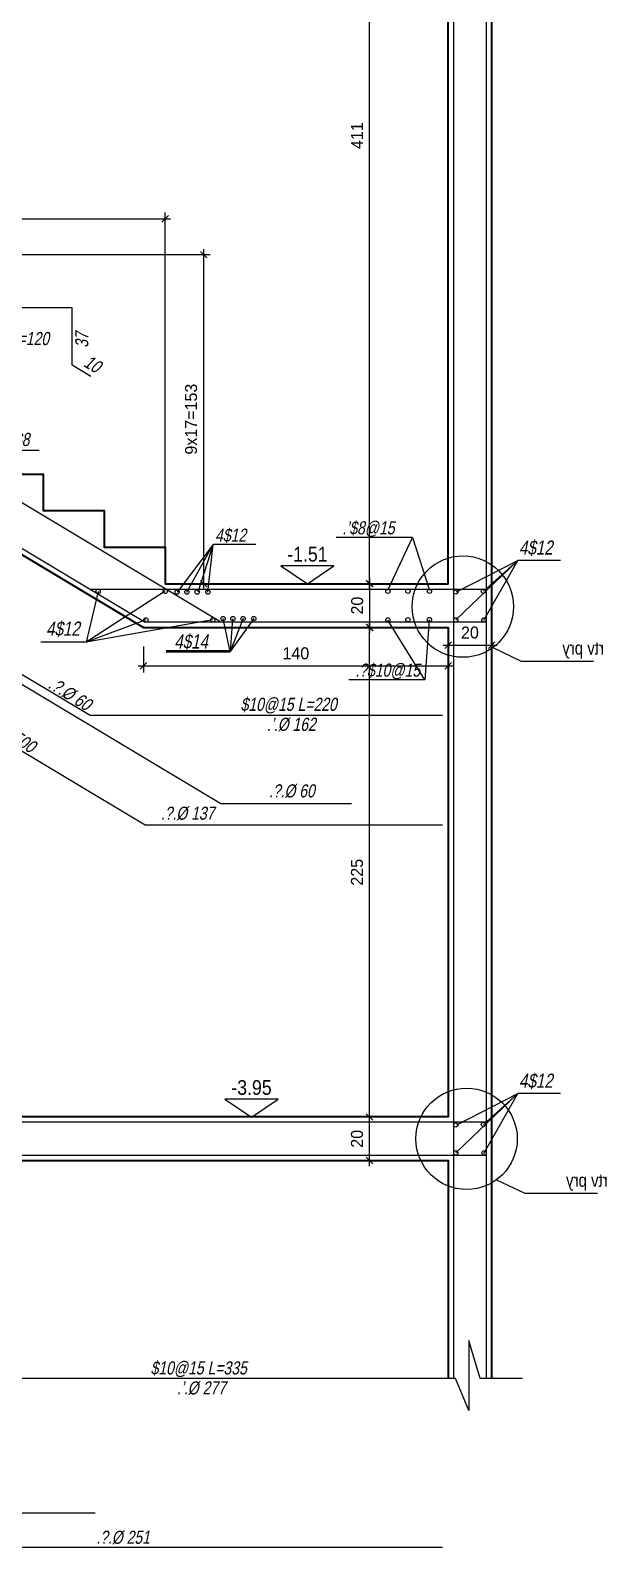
# Model space of a CAD drawing. Header units: inches. Extents: x -5298 to 11252, y 8210 to 22495.
# Drawn here: x 6994 to 7259, y 15013 to 15709 of the extents above; entities that cross this region are included whole.
import ezdxf
from ezdxf.enums import TextEntityAlignment as Align

# ---------------------------------------------------------------- set-up
doc = ezdxf.new("R2010")
doc.units = ezdxf.units.IN
doc.header["$LTSCALE"] = 11
doc.header["$MEASUREMENT"] = 0
doc.layers.get('Defpoints').update_dxf_attribs({"color": 40})
for name, color, linetype in [('BAR', 6, 'Continuous'), ('break', 1, 'Continuous'), ('C-TEXT3', 3, 'Continuous'), ('dim-50-v', 2, 'Continuous'), ('DIM_50', 3, 'Continuous'), ('iron-txt', 3, 'Continuous'), ('IRON6', 6, 'Continuous'), ('otm-text', 1, 'Continuous'), ('P-lines', 3, 'Continuous'), ('STAM', 1, 'Continuous'), ('TEXT3', 3, 'Continuous')]:
    doc.layers.add(name, color=color, linetype=linetype)
doc.layers.add('W', color=1, linetype='Continuous', lineweight=50)
doc.layers.add('W-Conc', color=3, linetype='Continuous', lineweight=40)
doc.styles.add('danmm', font='danmm.shx', dxfattribs={"width": 0.9})
doc.styles.add('HEBREW', font='hebtxt-weld.shx', dxfattribs={"width": 0.8, "oblique": 12})
doc.styles.add('HEBTXT', font='hebtxt-weld.shx')
doc.styles.add('ROMANS', font='romans')
doc.styles.add('tecno', font='techno_m')
doc.dimstyles.new('25', dxfattribs={"dimtxt": 5.5, "dimasz": 3, "dimexe": 3, "dimexo": 6, "dimgap": 3, "dimtad": 1, "dimdec": 0, "dimrnd": 0.5, "dimdsep": 46, "dimtxsty": 'HEBTXT', "dimblk1": 'OBLIQUE', "dimblk2": 'OBLIQUE', "dimsah": 1, "dimcen": 1, "dimdle": 2.5, "dimclre": 9, "dimclrt": 3, "dimadec": 0, "dimazin": 0, "dimtfac": 1, "dimtdec": 0, "dimtix": 1, "dimtmove": 2, "dimatfit": 3, "dimldrblk": 'OBLIQUE', "dimfxl": 1, "dimtolj": 1, "dimarcsym": 0})

# ---------------------------------------------------------------- blocks, each defined once
blk = doc.blocks.new('MF1')
blk.add_lwpolyline([(30, 20), (0, 0), (-30, 20)], close=True)
at = {"style": 'ROMANS'}
blk.add_attdef('0', text='', height=6, dxfattribs=at).set_placement((0, 25), align=Align.CENTER)
blk = doc.blocks.new('_OBLIQUE')
at = {"color": 0, "linetype": 'ByBlock'}
blk.add_line((-0.5, -0.5), (0.5, 0.5), dxfattribs=at)
blk = doc.blocks.new('*D848')
at = {"layer": 'Defpoints', "color": 0, "ltscale": 5, "transparency": 16777216}
for p in [(7147.6, 15210.97, 0.01), (7150.15, 15210.97), (7147.6, 15190.97, 0.01)]:
    blk.add_point(p, dxfattribs=at)
at = {"layer": 'dim-50-v', "color": 0, "lineweight": -2, "ltscale": 5, "transparency": 16777216}
blk.add_line((7150.15, 15188.47), (7150.15, 15213.47), dxfattribs=at)
at = {"layer": 'dim-50-v', "color": 9, "lineweight": -2, "ltscale": 5, "transparency": 16777216}
for p, q in [((7153.6, 15210.97), (7153.15, 15210.97)), ((7153.6, 15190.97), (7153.15, 15190.97))]:
    blk.add_line(p, q, dxfattribs=at)
at = {"layer": 'dim-50-v', "color": 0, "lineweight": -2, "ltscale": 5, "transparency": 16777216, "xscale": 3, "yscale": 3, "zscale": 3}
for p, rotation in [((7150.15, 15210.97), 90), ((7150.15, 15190.97), 270)]:
    blk.add_blockref('_OBLIQUE', p, dxfattribs=dict(at, rotation=rotation))
at = {"layer": 'dim-50-v', "color": 3, "ltscale": 5, "transparency": 16777216, "insert": (7144.4, 15200.97), "char_height": 5.5, "attachment_point": 5, "rotation": 90, "style": 'HEBTXT'}
blk.add_mtext('\\A1;20', dxfattribs=at)
blk = doc.blocks.new('*D849')
at = {"layer": 'Defpoints', "color": 0, "ltscale": 5, "transparency": 16777216}
for p in [(7150.15, 15435.45), (7155.13, 15435.45, 0.01), (7147.6, 15210.97, 0.01)]:
    blk.add_point(p, dxfattribs=at)
at = {"layer": 'dim-50-v', "color": 9, "lineweight": -2, "ltscale": 5, "transparency": 16777216}
for p, q in [((7149.13, 15435.45), (7147.15, 15435.45)), ((7153.6, 15210.97), (7153.15, 15210.97))]:
    blk.add_line(p, q, dxfattribs=at)
at = {"layer": 'dim-50-v', "color": 0, "lineweight": -2, "ltscale": 5, "transparency": 16777216}
blk.add_line((7150.15, 15208.47), (7150.15, 15437.95), dxfattribs=at)
at = {"layer": 'dim-50-v', "color": 0, "lineweight": -2, "ltscale": 5, "transparency": 16777216, "xscale": 3, "yscale": 3, "zscale": 3}
for p, rotation in [((7150.15, 15435.45), 90), ((7150.15, 15210.97), 270)]:
    blk.add_blockref('_OBLIQUE', p, dxfattribs=dict(at, rotation=rotation))
at = {"layer": 'dim-50-v', "color": 3, "ltscale": 5, "transparency": 16777216, "insert": (7144.4, 15323.21), "char_height": 5.5, "attachment_point": 5, "rotation": 90, "style": 'HEBTXT'}
blk.add_mtext('\\A1;225', dxfattribs=at)
blk = doc.blocks.new('*D806')
at = {"layer": 'Defpoints', "color": 0, "ltscale": 5, "transparency": 16777216}
for p in [(7121.63, 15455.54, 0.01), (7150.23, 15455.54), (7155.13, 15435.45, 0.01)]:
    blk.add_point(p, dxfattribs=at)
at = {"layer": 'dim-50-v', "color": 9, "lineweight": -2, "ltscale": 5, "transparency": 16777216}
for p, q in [((7127.63, 15455.54), (7153.23, 15455.54)), ((7149.13, 15435.45), (7147.23, 15435.45))]:
    blk.add_line(p, q, dxfattribs=at)
at = {"layer": 'dim-50-v', "color": 0, "lineweight": -2, "ltscale": 5, "transparency": 16777216}
blk.add_line((7150.23, 15432.95), (7150.23, 15458.04), dxfattribs=at)
at = {"layer": 'dim-50-v', "color": 0, "lineweight": -2, "ltscale": 5, "transparency": 16777216, "xscale": 3, "yscale": 3, "zscale": 3}
for p, rotation in [((7150.23, 15455.54), 90), ((7150.23, 15435.45), 270)]:
    blk.add_blockref('_OBLIQUE', p, dxfattribs=dict(at, rotation=rotation))
at = {"layer": 'dim-50-v', "color": 3, "ltscale": 5, "transparency": 16777216, "insert": (7144.48, 15445.5), "char_height": 5.5, "attachment_point": 5, "rotation": 90, "style": 'HEBTXT'}
blk.add_mtext('\\A1;20', dxfattribs=at)
blk = doc.blocks.new('*D807')
at = {"layer": 'Defpoints', "color": 0, "ltscale": 5, "transparency": 16777216}
for p in [(7150.15, 15866.47, 0.01), (7150.15, 15866.47), (7121.63, 15455.54, 0.01)]:
    blk.add_point(p, dxfattribs=at)
at = {"layer": 'dim-50-v', "color": 0, "lineweight": -2, "ltscale": 5, "transparency": 16777216}
blk.add_line((7150.15, 15453.04), (7150.15, 15868.97), dxfattribs=at)
at = {"layer": 'dim-50-v', "color": 9, "lineweight": -2, "ltscale": 5, "transparency": 16777216}
for p, q in [((7156.15, 15866.47), (7153.15, 15866.47)), ((7127.63, 15455.54), (7153.15, 15455.54))]:
    blk.add_line(p, q, dxfattribs=at)
at = {"layer": 'dim-50-v', "color": 0, "lineweight": -2, "ltscale": 5, "transparency": 16777216, "xscale": 3, "yscale": 3, "zscale": 3}
for p, rotation in [((7150.15, 15866.47), 90), ((7150.15, 15455.54), 270)]:
    blk.add_blockref('_OBLIQUE', p, dxfattribs=dict(at, rotation=rotation))
at = {"layer": 'dim-50-v', "color": 3, "ltscale": 5, "transparency": 16777216, "insert": (7144.4, 15661.01), "char_height": 5.5, "attachment_point": 5, "rotation": 90, "style": 'HEBTXT'}
blk.add_mtext('\\A1;411', dxfattribs=at)
blk = doc.blocks.new('*D818')
at = {"layer": 'Defpoints', "color": 0, "ltscale": 5, "transparency": 16777216}
for p in [(7056.33, 15622.86), (6804.33, 15606.47, 0.01), (7056.33, 15455.54, 0.01)]:
    blk.add_point(p, dxfattribs=at)
at = {"layer": 'dim-50-v', "color": 0, "lineweight": -2, "ltscale": 5, "transparency": 16777216}
blk.add_line((6801.83, 15622.86), (7058.83, 15622.86), dxfattribs=at)
at = {"layer": 'dim-50-v', "color": 9, "lineweight": -2, "ltscale": 5, "transparency": 16777216}
for p, q in [((6804.33, 15612.47), (6804.33, 15625.86)), ((7056.33, 15461.54), (7056.33, 15625.86))]:
    blk.add_line(p, q, dxfattribs=at)
at = {"layer": 'dim-50-v', "color": 0, "lineweight": -2, "ltscale": 5, "transparency": 16777216, "xscale": 3, "yscale": 3, "zscale": 3, "rotation": 180}
blk.add_blockref('_OBLIQUE', (6804.33, 15622.86), dxfattribs=at)
at = {"layer": 'dim-50-v', "color": 0, "lineweight": -2, "ltscale": 5, "transparency": 16777216, "xscale": 3, "yscale": 3, "zscale": 3}
blk.add_blockref('_OBLIQUE', (7056.33, 15622.86), dxfattribs=at)
at = {"layer": 'dim-50-v', "color": 3, "ltscale": 5, "transparency": 16777216, "insert": (6930.33, 15628.61), "char_height": 5.5, "attachment_point": 5, "style": 'HEBTXT'}
blk.add_mtext('\\A1;9x28=252', dxfattribs=at)
blk = doc.blocks.new('*D820')
at = {"layer": 'Defpoints', "color": 0, "ltscale": 5, "transparency": 16777216}
for p in [(6832.33, 15606.47, 0.01), (7056.33, 15455.54, 0.01), (7073.99, 15455.54)]:
    blk.add_point(p, dxfattribs=at)
at = {"layer": 'dim-50-v', "color": 0, "lineweight": -2, "ltscale": 5, "transparency": 16777216}
blk.add_line((7073.99, 15608.97), (7073.99, 15453.04), dxfattribs=at)
at = {"layer": 'dim-50-v', "color": 9, "lineweight": -2, "ltscale": 5, "transparency": 16777216}
for p, q in [((6838.33, 15606.47), (7076.99, 15606.47)), ((7062.33, 15455.54), (7076.99, 15455.54))]:
    blk.add_line(p, q, dxfattribs=at)
at = {"layer": 'dim-50-v', "color": 0, "lineweight": -2, "ltscale": 5, "transparency": 16777216, "xscale": 3, "yscale": 3, "zscale": 3}
for p, rotation in [((7073.99, 15606.47), 90), ((7073.99, 15455.54), 270)]:
    blk.add_blockref('_OBLIQUE', p, dxfattribs=dict(at, rotation=rotation))
at = {"layer": 'dim-50-v', "color": 3, "ltscale": 5, "transparency": 16777216, "insert": (7068.24, 15531.01), "char_height": 5.5, "attachment_point": 5, "rotation": 90, "style": 'HEBTXT'}
blk.add_mtext('\\A1;9x17=153', dxfattribs=at)
blk = doc.blocks.new('*D801')
at = {"layer": 'Defpoints', "color": 0, "ltscale": 5, "transparency": 16777216}
for p in [(7046.43, 15432.76, 0.01), (7186.22, 15432.76, 0.01), (7186.22, 15417.84)]:
    blk.add_point(p, dxfattribs=at)
at = {"layer": 'dim-50-v', "color": 9, "lineweight": -2, "ltscale": 5, "transparency": 16777216}
for p, q in [((7046.43, 15426.76), (7046.43, 15414.84)), ((7186.22, 15426.76), (7186.22, 15414.84))]:
    blk.add_line(p, q, dxfattribs=at)
at = {"layer": 'dim-50-v', "color": 0, "lineweight": -2, "ltscale": 5, "transparency": 16777216}
blk.add_line((7043.93, 15417.84), (7188.72, 15417.84), dxfattribs=at)
at = {"layer": 'dim-50-v', "color": 0, "lineweight": -2, "ltscale": 5, "transparency": 16777216, "xscale": 3, "yscale": 3, "zscale": 3, "rotation": 180}
blk.add_blockref('_OBLIQUE', (7046.43, 15417.84), dxfattribs=at)
at = {"layer": 'dim-50-v', "color": 0, "lineweight": -2, "ltscale": 5, "transparency": 16777216, "xscale": 3, "yscale": 3, "zscale": 3}
blk.add_blockref('_OBLIQUE', (7186.22, 15417.84), dxfattribs=at)
at = {"layer": 'dim-50-v', "color": 3, "ltscale": 5, "transparency": 16777216, "insert": (7116.33, 15423.59), "char_height": 5.5, "attachment_point": 5, "style": 'HEBTXT'}
blk.add_mtext('\\A1;140', dxfattribs=at)
blk = doc.blocks.new('*D832')
at = {"layer": 'Defpoints', "color": 0, "linetype": 'Continuous', "transparency": 16777216}
for p in [(7186.22, 15432.76, 0.01), (7206.22, 15433.81, 0.06), (7206.22, 15427.36)]:
    blk.add_point(p, dxfattribs=at)
at = {"layer": 'dim-50-v', "color": 9, "linetype": 'Continuous', "lineweight": -2, "transparency": 16777216}
for p, q in [((7206.22, 15427.81), (7206.22, 15424.36)), ((7186.22, 15426.76), (7186.22, 15424.36))]:
    blk.add_line(p, q, dxfattribs=at)
at = {"layer": 'dim-50-v', "color": 0, "linetype": 'Continuous', "lineweight": -2, "transparency": 16777216}
blk.add_line((7183.72, 15427.36), (7208.72, 15427.36), dxfattribs=at)
at = {"layer": 'dim-50-v', "color": 0, "linetype": 'Continuous', "lineweight": -2, "transparency": 16777216, "xscale": 3, "yscale": 3, "zscale": 3, "rotation": 180}
blk.add_blockref('_OBLIQUE', (7186.22, 15427.36), dxfattribs=at)
at = {"layer": 'dim-50-v', "color": 0, "linetype": 'Continuous', "lineweight": -2, "transparency": 16777216, "xscale": 3, "yscale": 3, "zscale": 3}
blk.add_blockref('_OBLIQUE', (7206.22, 15427.36), dxfattribs=at)
at = {"layer": 'dim-50-v', "color": 3, "linetype": 'Continuous', "transparency": 16777216, "insert": (7196.22, 15433.11), "char_height": 5.5, "attachment_point": 5, "style": 'HEBTXT'}
blk.add_mtext('\\A1;20', dxfattribs=at)

msp = doc.modelspace()

# ---------------------------------------------------------------- linework, layer by layer
at = {"color": 2, "elevation": -0.32}
for points in [[(7206.68, 15426.24), (7219.76, 15420.04), (7253, 15420.04)], [(7208.4, 15182.18), (7221.47, 15175.98), (7254.72, 15175.98)]]:
    msp.add_lwpolyline(points, dxfattribs=at)
at = {"color": 2}
for centre in [(7192.98, 15445.03, -0.31), (7194.7, 15200.96, -0.31)]:
    msp.add_circle(centre, 23.25, dxfattribs=at)
at = {"layer": 'BAR', "linetype": 'Continuous'}
for points, elevation in [([(7203.72, 16703.08), (7203.72, 15090.97)], -0.25), ([(7188.7, 15883.97), (7188.7, 15090.97)], -0.3), ([(6786.31, 15593.99), (7047.11, 15437.95)], -0.31), ([(7081.84, 15437.95), (6821.3, 15593.99)], -0.3), ([(7022.16, 15550.56), (7013.63, 15555.77), (7013.63, 15582.1), (6970.52, 15582.1), (6961.98, 15587.31)], -0.31), ([(7021.89, 15453.04), (7203.72, 15453.04)], -0.3), ([(7203.72, 15437.95), (7047.11, 15437.95)], -0.31), ([(7203.72, 15208.6), (6678.72, 15208.6)], -0.31), ([(6678.72, 15193.46), (7203.72, 15193.46)], -0.31)]:
    msp.add_lwpolyline(points, dxfattribs=dict(at, elevation=elevation))
at = {"layer": 'BAR'}
for points, elevation in [([(6698.72, 15510.72), (6821.3, 15510.72), (7081.84, 15354.68), (7141.84, 15354.68)], -0.3), ([(7183.7, 15344.87), (7047.11, 15344.87), (6786.32, 15500.92), (6726.32, 15500.92)], -0.31), ([(7183.7, 15395.1), (7021.89, 15395.1), (6970.4, 15425.9)], -0.31), ([(6698.72, 15138.38), (6782.9, 15138.38), (6964.28, 15029.45), (7024.28, 15029.45)], -0.3), ([(7183.7, 15013.46), (6932.37, 15013.46), (6750.52, 15122.39), (6698.72, 15122.39)], -0.31), ([(7183.7, 15091.09), (6907.1, 15091.09), (6855.63, 15121.92)], -0.25)]:
    msp.add_lwpolyline(points, dxfattribs=dict(at, elevation=elevation))
at = {"layer": 'break', "elevation": -0.25}
msp.add_lwpolyline([(7220.31, 15090.97), (7200.85, 15090.97), (7195.67, 15108.39), (7195.67, 15076.29), (7189.55, 15090.97), (7169.16, 15090.97)], dxfattribs=at)
at = {"layer": 'IRON6'}
for centre in [(7025.57, 15451.99, -0.31), (7056.36, 15452.05, -0.3), (7061.81, 15451.7, -0.29), (7066.32, 15451.7, -0.29), (7071.02, 15451.7, -0.29), (7075.93, 15451.7, -0.29), (7158.57, 15452.11, -0.2), (7167.78, 15452.13, -0.2), (7177.65, 15452.06, -0.2), (7189.68, 15451.81, 0), (7202.4, 15452.09, -0.31), (7047.48, 15438.95, -0.31), (7078.2, 15438.95, -0.31), (7082.9, 15439.55, -0.3), (7087.41, 15439.54, -0.3), (7092.11, 15439.54, -0.3), (7097.02, 15439.54, -0.31), (7158.57, 15438.95, -0.31), (7167.77, 15439, -0.31), (7177.65, 15439.06, -0.31), (7189.7, 15438.95, -0.31), (7202.66, 15438.95, -0.31), (7189.7, 15207.32, 0), (7202.42, 15207.6, -0.31), (7189.73, 15194.46, -0.31), (7202.69, 15194.46, -0.31)]:
    msp.add_circle(centre, 1, dxfattribs=at)
at = {"layer": 'STAM'}
for p, q in [((7169.89, 15476.71, -0.3), (7134.87, 15476.71, -0.3)), ((7189.7, 15438.95, -0.31), (7218.25, 15466.25, -0.31)), ((7190.11, 15451.79, 0), (7218.25, 15466.25, -0.31)), ((7202.4, 15452.09, -0.31), (7218.25, 15466.25, -0.31)), ((7202.56, 15438.79, -0.31), (7218.25, 15466.25, -0.31)), ((7237.83, 15466.25, -0.31), (7218.25, 15466.25, -0.31)), ((7056.36, 15452.05, -0.3), (7020.09, 15428.79, -0.31)), ((7025.57, 15451.99, -0.31), (7020.09, 15428.79, -0.31)), ((7078.2, 15438.95, -0.31), (7020.09, 15428.79, -0.31)), ((7047.48, 15438.95, -0.31), (7020.09, 15428.79, -0.31)), ((7020.09, 15428.79, -0.31), (6999.27, 15428.79, -0.31)), ((7175.45, 15411.45, -0.39), (7140.58, 15411.45, -0.39)), ((7189.73, 15194.46, -0.31), (7218.28, 15221.76, -0.31)), ((7190.14, 15207.3, 0), (7218.28, 15221.76, -0.31)), ((7202.42, 15207.6, -0.31), (7218.28, 15221.76, -0.31)), ((7202.59, 15194.3, -0.31), (7218.28, 15221.76, -0.31)), ((7237.86, 15221.76, -0.31), (7218.28, 15221.76, -0.31))]:
    msp.add_line(p, q, dxfattribs=at)
at = {"layer": 'STAM', "ltscale": 50}
for p, q in [((7158.57, 15452.59, -0.31), (7169.89, 15476.71, -0.3)), ((7169.89, 15476.71, -0.3), (7177.65, 15452.54, -0.31)), ((7175.45, 15411.45, -0.39), (7158.57, 15438.89, -0.31)), ((7177.49, 15438.93, -0.31), (7175.45, 15411.45, -0.39))]:
    msp.add_line(p, q, dxfattribs=at)
at = {"layer": 'STAM', "linetype": 'Continuous'}
for points, elevation in [([(6969.01, 15519.7), (6983.46, 15516.83), (6998.51, 15516.83)], -0.35), ([(7075.93, 15451.7), (7078.37, 15473.46), (7061.81, 15451.7)], -0.31), ([(7066.32, 15451.7), (7078.37, 15473.46), (7071.35, 15451.7)], -0.31), ([(7098.02, 15473.46), (7078.37, 15473.46)], -58220.63), ([(7092.11, 15439.54), (7086.16, 15424.39), (7082.9, 15439.55)], -0.33), ([(7097.02, 15439.54), (7086.16, 15424.39), (7082.9, 15439.55)], -0.33), ([(7087.28, 15439.46), (7086.16, 15424.39), (7082.9, 15439.55)], -0.33), ([(7097.02, 15439.54), (7086.16, 15424.39), (7082.9, 15439.55)], -0.33)]:
    msp.add_lwpolyline(points, dxfattribs=dict(at, elevation=elevation))
at = {"layer": 'W', "ltscale": 5, "elevation": -0.31}
msp.add_lwpolyline([(7086.16, 15424.39), (7056.82, 15424.39)], dxfattribs=at)
at = {"layer": 'W-Conc', "ltscale": 5}
for points, elevation in [([(7206.22, 15090.97), (7206.22, 16703.08)], -0.25), ([(6972.33, 15505.85), (7000.33, 15505.85), (7000.33, 15489.08), (7028.33, 15489.08), (7028.33, 15472.31), (7056.33, 15472.31), (7056.33, 15455.54), (7186.2, 15455.54), (7186.2, 15866.47)], -0.3), ([(6922.7, 15221.07), (6922.7, 15238.02), (6894.7, 15238.02), (6894.7, 15254.76), (6866.7, 15254.76), (6866.7, 15271.5), (6838.7, 15271.5), (6838.7, 15288.24), (6810.7, 15288.24), (6810.7, 15304.88), (6696.22, 15304.88), (6696.22, 15576.47), (6810.67, 15576.51), (7046.43, 15435.45)], -0.3), ([(7046.43, 15435.45), (7186.22, 15435.45), (7186.22, 15210.97), (6939.38, 15210.97)], -0.3), ([(6696.22, 15090.97), (6696.23, 15190.97), (7186.22, 15190.97), (7186.22, 15090.97)], -0.3)]:
    msp.add_lwpolyline(points, dxfattribs=dict(at, elevation=elevation))

# ---------------------------------------------------------------- block references
at = {"layer": 'P-lines', "color": 3}
ref = msp.add_blockref('MF1', (7121.63, 15455.54, -0.3), dxfattribs=dict(at, xscale=-0.4065600000089035, yscale=0.4065600000089035, zscale=0.4065600000089035))
ref.add_attrib('-3.25', '-1.51', dxfattribs={"layer": 'otm-text', "height": 6.75, "style": 'danmm', "width": 0.9}).set_placement((7121.63, 15465.71, -0.3), align=Align.CENTER)
ref = msp.add_blockref('MF1', (7095.95, 15210.96, -0.3), dxfattribs=dict(at, xscale=-0.4065600000089035, yscale=0.4065600000089035, zscale=0.4065600000089035))
ref.add_attrib('-3.25', '-3.95', dxfattribs={"layer": 'otm-text', "height": 6.75, "style": 'danmm', "width": 0.9}).set_placement((7095.95, 15221.13, -0.3), align=Align.CENTER)

# ---------------------------------------------------------------- texts
at = {"layer": 'C-TEXT3', "style": 'HEBREW', "oblique": 12, "width": 0.8}
for s, rotation, p in [('.%%154.%%129 60', 328.31789, (7020.08, 15396.93, -0.31)), ('$12@15 L=500', 327.80427, (6994.48, 15377.63, -0.31))]:
    msp.add_text(s, height=6, rotation=rotation, dxfattribs=at).set_placement(p, align=Align.RIGHT)
for s, p in [('$10@15 L=220', (7135.11, 15397.22, -0.31)), ('.’.%%129 162', (7125.48, 15388.05, -0.31)), ('.%%154.%%129 60', (7125.02, 15357.54, -0.31)), ('.%%154.%%129 137', (7078.95, 15347.28, -0.31)), ('$10@15 L=335', (7093.81, 15092.88, -0.26)), ('.’.%%129 277', (7084.17, 15083.71, -0.26)), ('.%%154.%%129 251', (7049.32, 15015.22, -0.31))]:
    msp.add_text(s, height=6, dxfattribs=at).set_placement(p, align=Align.RIGHT)
at = {"layer": 'DIM_50', "style": 'tecno', "text_generation_flag": 2}
for p in [(7257.72, 15423.04, -0.31), (7259.44, 15178.97, -0.31)]:
    msp.add_text('rtv pry', height=6, dxfattribs=at).set_placement(p)
at = {"layer": 'iron-txt', "style": 'HEBREW', "oblique": 12, "width": 0.8}
for s, p in [('4$12', (7218.7, 15468.85, -0.31)), ('4$12', (7001.66, 15431.69, -0.31)), ('4$14', (7060.51, 15425.82, -0.33)), ('4$12', (7218.73, 15224.36, -0.31))]:
    msp.add_text(s, height=6.5, dxfattribs=at).set_placement(p)
at = {"layer": 'TEXT3', "style": 'HEBREW', "oblique": 12, "width": 0.8}
for s, height, p in [('$8@20 L=120', 6.0201, (6962.33, 15564.97, -0.31)), ('1$8', 6.02, (6983.34, 15518.71, -0.35)), ('4$12', 6, (7079.23, 15474.81, -58220.64))]:
    msp.add_text(s, height=height, dxfattribs=at).set_placement(p)
for s, rotation, p in [('37', 90, (7021.08, 15563.79, -0.31)), ('10', 329.51542, (7018.43, 15555.5, -0.31))]:
    msp.add_text(s, height=6.02, rotation=rotation, dxfattribs=at).set_placement(p)
for s, p in [('.’$8@15', (7149.64, 15480.8, -0.31)), ('.%%154$10@15', (7158.49, 15415.55, -0.31))]:
    msp.add_text(s, height=6, dxfattribs=at).set_placement(p, align=Align.MIDDLE)

# ---------------------------------------------------------------- dimensions: what is measured, and where the dimension line sits
at = {"layer": 'dim-50-v', "ltscale": 5}
for base, p1, p2, picture, middle in [((7150.15, 15866.47, -0.31), (7121.63, 15455.54, -0.3), (7150.15, 15866.47, -0.3), '*D807', (7144.4, 15661.01, -0.31)), ((7150.23, 15455.54, -0.31), (7155.13, 15435.45, -0.3), (7121.63, 15455.54, -0.3), '*D806', (7144.48, 15445.5, -0.31)), ((7150.15, 15435.45, -0.31), (7147.6, 15210.97, -0.3), (7155.13, 15435.45, -0.3), '*D849', (7144.4, 15323.21, -0.31)), ((7150.15, 15210.97, -0.31), (7147.6, 15190.97, -0.3), (7147.6, 15210.97, -0.3), '*D848', (7144.4, 15200.97, -0.31))]:
    dim = msp.add_linear_dim(base=base, p1=p1, p2=p2, angle=90, dimstyle='25', dxfattribs=at)
    dim.commit()
    dim.dimension.update_dxf_attribs({"geometry": picture, "text_midpoint": middle})
dim = msp.add_linear_dim(base=(7056.33, 15622.86, -0.31), p1=(6804.33, 15606.47, -0.3), p2=(7056.33, 15455.54, -0.3), text='9x28=<>', dimstyle='25', dxfattribs=at)
dim.commit()
dim.dimension.update_dxf_attribs({"geometry": '*D818', "text_midpoint": (6930.33, 15628.61, -0.31)})
dim = msp.add_linear_dim(base=(7073.99, 15455.54, -0.31), p1=(6832.33, 15606.47, -0.3), p2=(7056.33, 15455.54, -0.3), angle=90, text='9x17=153', dimstyle='25', dxfattribs=at)
dim.commit()
dim.dimension.update_dxf_attribs({"geometry": '*D820', "text_midpoint": (7068.24, 15531.01, -0.31)})
at = {"layer": 'dim-50-v', "linetype": 'Continuous'}
dim = msp.add_linear_dim(base=(7206.22, 15427.36, -0.31), p1=(7186.22, 15432.76, -0.3), p2=(7206.22, 15433.81, -0.25), dimstyle='25', dxfattribs=at)
dim.commit()
dim.dimension.update_dxf_attribs({"geometry": '*D832', "text_midpoint": (7196.22, 15433.11, -0.31)})
at = {"layer": 'dim-50-v', "ltscale": 5}
dim = msp.add_linear_dim(base=(7186.22, 15417.84, -0.31), p1=(7046.43, 15432.76, -0.3), p2=(7186.22, 15432.76, -0.3), dimstyle='25', dxfattribs=at)
dim.commit()
dim.dimension.update_dxf_attribs({"geometry": '*D801', "text_midpoint": (7116.33, 15423.59, -0.31)})

doc.saveas('drawing.dxf')
